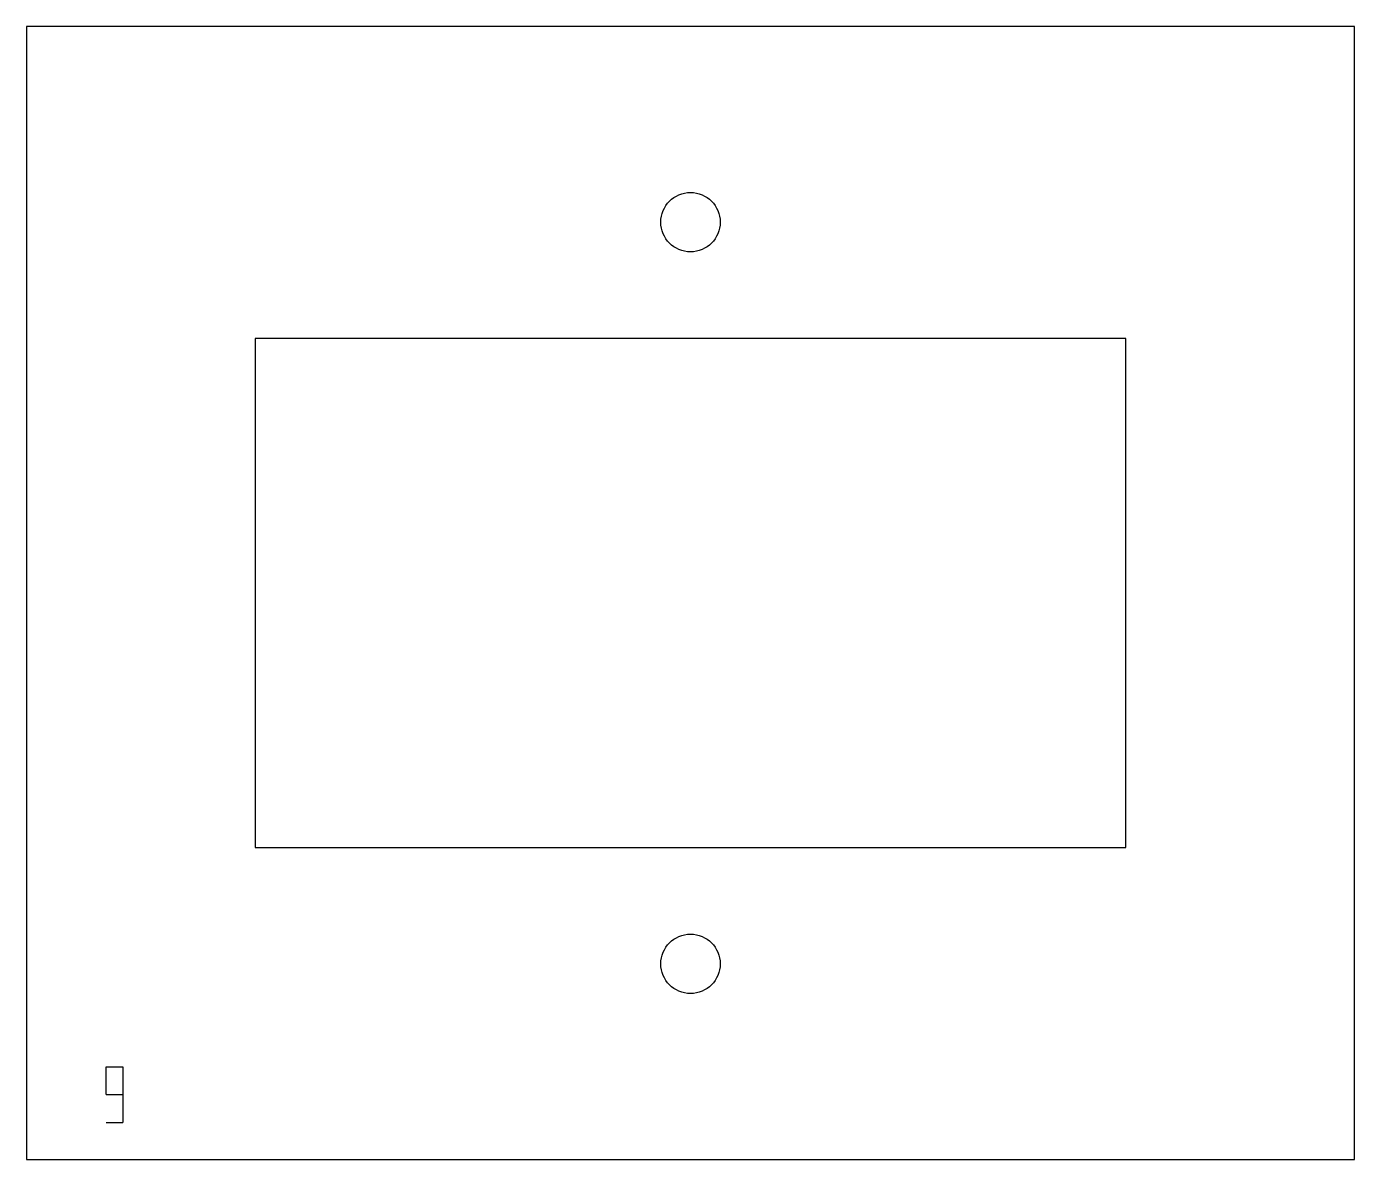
# Model space of a CAD drawing. Extents: x 0 to 71.6, y 0 to 61.1.
import ezdxf

# ---------------------------------------------------------------- set-up
doc = ezdxf.new("R2010")
doc.units = 0
doc.layers.add('CUT', color=1, linetype='CONTINUOUS')
doc.layers.add('SCORE', color=5, linetype='CONTINUOUS')

msp = doc.modelspace()

# ---------------------------------------------------------------- linework, layer by layer
at = {"layer": 'CUT'}
for p, q in [((71.6, 61.1), (0, 61.1)), ((0, 61.1), (0, 0)), ((71.6, 0), (71.6, 61.1)), ((59.275, 44.275), (12.325, 44.275)), ((12.325, 44.275), (12.325, 16.825)), ((59.275, 16.825), (59.275, 44.275)), ((12.325, 16.825), (59.275, 16.825)), ((0, 0), (71.6, 0))]:
    msp.add_line(p, q, dxfattribs=at)
for centre in [(35.8, 50.55), (35.8, 10.55)]:
    msp.add_circle(centre, 1.6, dxfattribs=at)
at = {"layer": 'SCORE'}
for p, q in [((4.2875, 5), (5.1875, 5)), ((4.2875, 3.5), (4.2875, 5)), ((5.1875, 5), (5.1875, 3.5)), ((4.2875, 3.5), (5.1875, 3.5)), ((5.1875, 3.5), (5.1875, 2)), ((4.2875, 2), (5.1875, 2))]:
    msp.add_line(p, q, dxfattribs=at)

doc.saveas('drawing.dxf')
